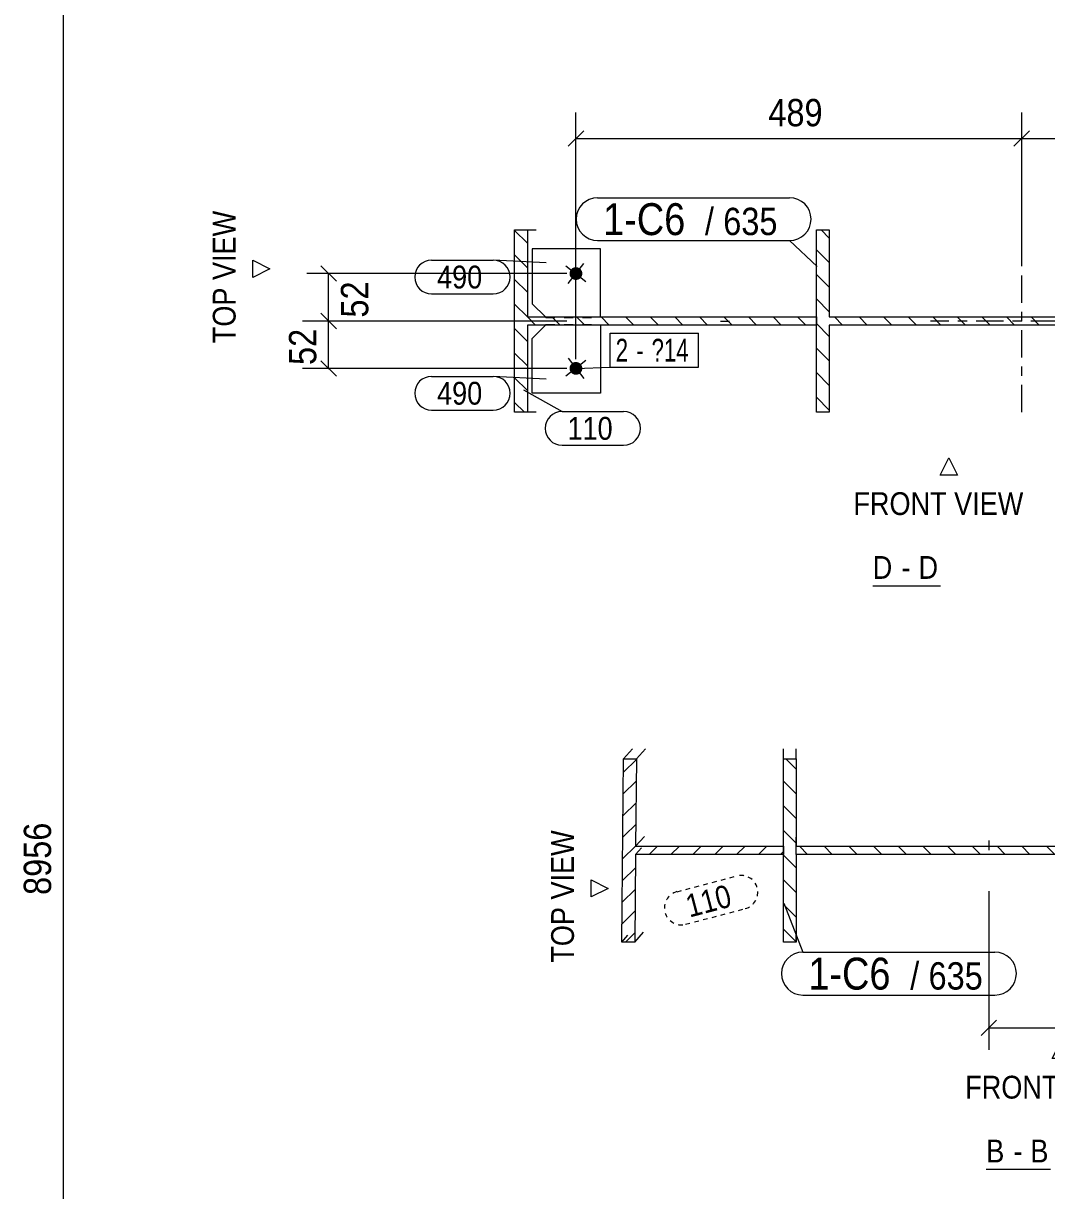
# Model space of a CAD drawing. Header units: millimetres. Extents: x 2 to 579, y 1 to 825.
# Drawn here: x 390.9 to 503.1, y 347.1 to 475.1 of the extents above; entities that cross this region are included whole.
import ezdxf

# ---------------------------------------------------------------- set-up
doc = ezdxf.new("R2010")
doc.units = ezdxf.units.MM
for name, pattern in [('XKITLINE00', [0]), ('XKITLINE01', [4, 1, -1, 1, -1]), ('XKITLINE03', [6, 3, -1, 1, -1]), ('XKITLINE04', [3, 0.5, -0.5, 0.5, -0.5, 0.5, -0.5])]:
    doc.linetypes.add(name, pattern=pattern)
for name, color, linetype, lineweight in [('Bolt', 3, 'Continuous', 0), ('BoltMark', 7, 'Continuous', 0), ('Dimensions', 7, 'Continuous', 0), ('OtherObjectType', 7, 'Continuous', 0), ('Part', 2, 'Continuous', 0), ('PartMark', 7, 'Continuous', 0)]:
    doc.layers.add(name, color=color, linetype=linetype, lineweight=lineweight)
doc.styles.add('ARIAL', font='ARIAL.TTF')
doc.styles.add('ARIAL_NARROW', font='ARIALN.TTF')

# ---------------------------------------------------------------- blocks, each defined once
blk = doc.blocks.new('*A1')
at = {"layer": 'Part', "color": 7, "linetype": 'XKITLINE00', "lineweight": 0}
for p, q in [((479.26, 451.56), (478.36, 452.46)), ((522.86, 451.06), (521.46, 452.46)), ((479.26, 448.87), (477.86, 450.27)), ((522.86, 448.37), (521.46, 449.77)), ((479.26, 446.17), (477.86, 447.57)), ((522.86, 445.68), (521.46, 447.08)), ((479.26, 443.48), (477.86, 444.88)), ((522.86, 442.98), (521.46, 444.38)), ((480.72, 442.01), (479.82, 442.91)), ((483.42, 442.01), (482.52, 442.91)), ((486.11, 442.01), (485.21, 442.91)), ((488.81, 442.01), (487.91, 442.91)), ((491.5, 442.01), (490.6, 442.91)), ((494.19, 442.01), (493.29, 442.91)), ((496.89, 442.01), (495.99, 442.91)), ((499.58, 442.01), (498.68, 442.91)), ((502.28, 442.01), (501.38, 442.91)), ((504.97, 442.01), (504.07, 442.91)), ((507.66, 442.01), (506.76, 442.91)), ((510.36, 442.01), (509.46, 442.91)), ((513.05, 442.01), (512.15, 442.91)), ((515.75, 442.01), (514.85, 442.91)), ((518.44, 442.01), (517.54, 442.91)), ((521.13, 442.01), (520.23, 442.91)), ((479.26, 440.78), (477.86, 442.18)), ((522.86, 440.29), (521.46, 441.69)), ((479.26, 438.09), (477.86, 439.49)), ((522.86, 437.59), (521.46, 438.99)), ((479.26, 435.4), (477.86, 436.8)), ((522.86, 434.9), (521.46, 436.3)), ((479.26, 432.7), (477.86, 434.1)), ((522.6, 432.46), (521.46, 433.61))]:
    blk.add_line(p, q, dxfattribs=at)
blk = doc.blocks.new('*A2')
at = {"layer": 'Part', "color": 7, "linetype": 'XKITLINE00', "lineweight": 0}
for p, q in [((446.15, 451), (444.74, 452.4)), ((446.15, 448.3), (444.74, 449.71)), ((446.15, 445.61), (444.74, 447.02)), ((446.15, 442.91), (444.74, 444.32)), ((447.05, 442.01), (446.15, 442.91)), ((449.74, 442.01), (448.84, 442.91)), ((452.44, 442.01), (451.54, 442.91)), ((455.13, 442.01), (454.23, 442.91)), ((457.82, 442.01), (456.92, 442.91)), ((460.52, 442.01), (459.62, 442.91)), ((463.21, 442.01), (462.31, 442.91)), ((465.91, 442.01), (465.01, 442.91)), ((468.6, 442.01), (467.7, 442.91)), ((471.29, 442.01), (470.39, 442.91)), ((473.99, 442.01), (473.09, 442.91)), ((476.68, 442.01), (475.78, 442.91)), ((444.8, 441.57), (444.74, 441.63)), ((446.15, 440.22), (444.8, 441.57)), ((446.15, 437.53), (444.74, 438.93)), ((446.15, 434.83), (444.74, 436.24)), ((445.82, 432.46), (444.74, 433.54))]:
    blk.add_line(p, q, dxfattribs=at)
blk = doc.blocks.new('*A5')
at = {"layer": 'Part', "color": 7, "linetype": 'XKITLINE00', "lineweight": 0}
for p, q in [((475.64, 393.33), (474.5, 394.47)), ((519.24, 393.07), (517.84, 394.47)), ((517.84, 394.47), (517.84, 394.47)), ((475.64, 390.62), (474.24, 392.02)), ((519.24, 390.37), (517.84, 391.77)), ((475.64, 387.91), (474.24, 389.31)), ((519.24, 387.66), (517.84, 389.06)), ((475.64, 385.2), (474.24, 386.6)), ((519.24, 384.95), (517.84, 386.35)), ((476.88, 383.97), (475.98, 384.87)), ((479.59, 383.97), (478.69, 384.87)), ((482.3, 383.97), (481.39, 384.87)), ((485.01, 383.97), (484.1, 384.87)), ((487.72, 383.97), (486.81, 384.87)), ((490.43, 383.97), (489.52, 384.87)), ((493.14, 383.97), (492.23, 384.87)), ((495.84, 383.97), (494.94, 384.87)), ((498.55, 383.97), (497.65, 384.87)), ((501.26, 383.97), (500.36, 384.87)), ((503.97, 383.97), (503.07, 384.87)), ((506.68, 383.97), (505.78, 384.87)), ((509.39, 383.97), (508.48, 384.87)), ((512.1, 383.97), (511.19, 384.87)), ((514.81, 383.97), (513.9, 384.87)), ((517.52, 383.97), (516.61, 384.87)), ((475.64, 382.49), (474.24, 383.89)), ((519.24, 382.24), (517.84, 383.64)), ((475.64, 379.79), (474.24, 381.19)), ((519.24, 379.53), (517.84, 380.93)), ((475.64, 377.08), (474.24, 378.48)), ((519.24, 376.82), (517.84, 378.22)), ((475.64, 374.37), (474.24, 375.77)), ((518.99, 374.36), (517.84, 375.51))]:
    blk.add_line(p, q, dxfattribs=at)
blk = doc.blocks.new('*A6')
at = {"layer": 'Part', "color": 7, "linetype": 'XKITLINE00', "lineweight": 0}
for p, q in [((458.12, 394.37), (456.7, 392.98)), ((458.09, 392), (456.67, 390.61)), ((458.07, 389.62), (456.65, 388.23)), ((458.05, 387.25), (456.85, 386.07)), ((456.85, 386.07), (456.63, 385.86)), ((458.02, 384.87), (456.6, 383.48)), ((458.02, 384.87), (458.02, 384.87)), ((460.42, 384.87), (459.5, 383.97)), ((462.82, 384.87), (461.9, 383.97)), ((465.22, 384.87), (464.3, 383.97)), ((467.62, 384.87), (466.7, 383.97)), ((470.02, 384.87), (469.1, 383.97)), ((472.42, 384.87), (471.5, 383.97)), ((474.25, 384.31), (473.9, 383.97)), ((458, 382.5), (456.58, 381.1)), ((457.98, 380.12), (456.56, 378.73)), ((457.95, 377.75), (456.53, 376.35)), ((457.93, 375.37), (456.9, 374.36))]:
    blk.add_line(p, q, dxfattribs=at)
blk = doc.blocks.new('*A83')
at = {"layer": 'Bolt'}
blk.add_hatch(color=3, dxfattribs=at).paths.add_polyline_path([(452.05, 437.67), (452.07, 437.64), (452.09, 437.61), (452.1, 437.58), (452.12, 437.55), (452.13, 437.52), (452.14, 437.48), (452.15, 437.45), (452.16, 437.42), (452.17, 437.38), (452.17, 437.35), (452.17, 437.32), (452.18, 437.28), (452.18, 437.25), (452.17, 437.21), (452.17, 437.18), (452.17, 437.14), (452.16, 437.11), (452.15, 437.08), (452.14, 437.04), (452.13, 437.01), (452.12, 436.98), (452.1, 436.95), (452.08, 436.92), (452.07, 436.89), (452.05, 436.86), (452.03, 436.83), (452.01, 436.81), (451.98, 436.78), (451.96, 436.76), (451.93, 436.73), (451.91, 436.71), (451.88, 436.69), (451.85, 436.67), (451.82, 436.66), (451.79, 436.64), (451.76, 436.62), (451.73, 436.61), (451.69, 436.6), (451.66, 436.59), (451.63, 436.58), (451.59, 436.57), (451.56, 436.57), (451.53, 436.57), (451.49, 436.57), (451.46, 436.57), (451.42, 436.57), (451.39, 436.57), (451.36, 436.58), (451.32, 436.58), (451.29, 436.59), (451.26, 436.6), (451.22, 436.61), (451.19, 436.63), (451.16, 436.64), (451.13, 436.66), (451.1, 436.67), (451.07, 436.69), (451.04, 436.71), (451.02, 436.74), (450.99, 436.76), (450.97, 436.78), (450.95, 436.81), (450.92, 436.84), (450.9, 436.86), (450.88, 436.89), (450.87, 436.92), (450.85, 436.95), (450.84, 436.98), (450.82, 437.01), (450.81, 437.05), (450.8, 437.08), (450.79, 437.11), (450.79, 437.15), (450.78, 437.18), (450.78, 437.21), (450.78, 437.25), (450.78, 437.28), (450.78, 437.32), (450.78, 437.35), (450.79, 437.39), (450.79, 437.42), (450.8, 437.45), (450.81, 437.49), (450.82, 437.52), (450.84, 437.55), (450.85, 437.58), (450.87, 437.61), (450.89, 437.64), (450.9, 437.67), (450.93, 437.7), (450.95, 437.72), (450.97, 437.75), (450.99, 437.77), (451.02, 437.8), (451.05, 437.82), (451.07, 437.84), (451.1, 437.86), (451.13, 437.87), (451.16, 437.89), (451.19, 437.91), (451.23, 437.92), (451.26, 437.93), (451.29, 437.94), (451.32, 437.95), (451.36, 437.95), (451.39, 437.96), (451.43, 437.96), (451.46, 437.96), (451.49, 437.96), (451.53, 437.96), (451.56, 437.96), (451.6, 437.95), (451.63, 437.95), (451.66, 437.94), (451.7, 437.93), (451.73, 437.92), (451.76, 437.9), (451.79, 437.89), (451.82, 437.87), (451.85, 437.86), (451.88, 437.84), (451.91, 437.82), (451.93, 437.79), (451.96, 437.77), (451.98, 437.75), (452.01, 437.72), (452.03, 437.69)], flags=17)
at = {"layer": 'Bolt', "color": 3, "linetype": 'XKITLINE00', "lineweight": 0}
for p, q in [((452.58, 438.12), (450.37, 436.41)), ((450.62, 438.37), (452.34, 436.16))]:
    blk.add_line(p, q, dxfattribs=at)
blk = doc.blocks.new('*A84')
at = {"layer": 'Bolt'}
blk.add_hatch(color=3, dxfattribs=at).paths.add_polyline_path([(450.95, 448.12), (450.97, 448.15), (450.99, 448.17), (451.02, 448.19), (451.04, 448.22), (451.07, 448.24), (451.1, 448.26), (451.13, 448.27), (451.16, 448.29), (451.19, 448.3), (451.22, 448.32), (451.26, 448.33), (451.29, 448.34), (451.32, 448.35), (451.36, 448.35), (451.39, 448.36), (451.42, 448.36), (451.46, 448.36), (451.49, 448.36), (451.53, 448.36), (451.56, 448.36), (451.59, 448.35), (451.63, 448.35), (451.66, 448.34), (451.69, 448.33), (451.73, 448.32), (451.76, 448.31), (451.79, 448.29), (451.82, 448.27), (451.85, 448.26), (451.88, 448.24), (451.91, 448.22), (451.93, 448.2), (451.96, 448.17), (451.98, 448.15), (452.01, 448.12), (452.03, 448.1), (452.05, 448.07), (452.07, 448.04), (452.08, 448.01), (452.1, 447.98), (452.12, 447.95), (452.13, 447.92), (452.14, 447.89), (452.15, 447.85), (452.16, 447.82), (452.17, 447.79), (452.17, 447.75), (452.17, 447.72), (452.18, 447.68), (452.18, 447.65), (452.17, 447.61), (452.17, 447.58), (452.17, 447.55), (452.16, 447.51), (452.15, 447.48), (452.14, 447.45), (452.13, 447.41), (452.12, 447.38), (452.1, 447.35), (452.09, 447.32), (452.07, 447.29), (452.05, 447.26), (452.03, 447.24), (452.01, 447.21), (451.98, 447.18), (451.96, 447.16), (451.93, 447.14), (451.91, 447.11), (451.88, 447.09), (451.85, 447.07), (451.82, 447.06), (451.79, 447.04), (451.76, 447.03), (451.73, 447.01), (451.7, 447), (451.66, 446.99), (451.63, 446.98), (451.6, 446.98), (451.56, 446.97), (451.53, 446.97), (451.49, 446.97), (451.46, 446.97), (451.43, 446.97), (451.39, 446.97), (451.36, 446.97), (451.32, 446.98), (451.29, 446.99), (451.26, 447), (451.23, 447.01), (451.19, 447.02), (451.16, 447.04), (451.13, 447.06), (451.1, 447.07), (451.07, 447.09), (451.05, 447.11), (451.02, 447.13), (450.99, 447.16), (450.97, 447.18), (450.95, 447.21), (450.93, 447.23), (450.9, 447.26), (450.89, 447.29), (450.87, 447.32), (450.85, 447.35), (450.84, 447.38), (450.82, 447.41), (450.81, 447.44), (450.8, 447.48), (450.79, 447.51), (450.79, 447.54), (450.78, 447.58), (450.78, 447.61), (450.78, 447.65), (450.78, 447.68), (450.78, 447.72), (450.78, 447.75), (450.79, 447.78), (450.79, 447.82), (450.8, 447.85), (450.81, 447.88), (450.82, 447.92), (450.84, 447.95), (450.85, 447.98), (450.87, 448.01), (450.88, 448.04), (450.9, 448.07), (450.92, 448.09)], flags=17)
at = {"layer": 'Bolt', "color": 3, "linetype": 'XKITLINE00', "lineweight": 0}
for p, q in [((450.37, 448.52), (452.58, 446.81)), ((450.62, 446.56), (452.34, 448.77))]:
    blk.add_line(p, q, dxfattribs=at)
blk = doc.blocks.new('*A86')
at = {"layer": 'Part', "color": 2, "linetype": 'XKITLINE00', "lineweight": 0}
for p, q in [((477.86, 432.46), (477.86, 452.46)), ((477.86, 452.46), (479.26, 452.46)), ((479.26, 452.46), (479.26, 442.91)), ((521.46, 452.46), (522.86, 452.46)), ((521.46, 442.91), (521.46, 452.46)), ((522.86, 452.46), (522.86, 432.46)), ((479.26, 442.91), (521.46, 442.91)), ((521.46, 442.01), (479.26, 442.01)), ((479.26, 442.01), (479.26, 432.46)), ((521.46, 432.46), (521.46, 442.01)), ((479.26, 432.46), (477.86, 432.46)), ((522.86, 432.46), (521.46, 432.46))]:
    blk.add_line(p, q, dxfattribs=at)
at = {"layer": 'Part', "color": 7, "linetype": 'XKITLINE03', "lineweight": 0}
for p, q in [((500.36, 432.46), (500.36, 452.46)), ((510.36, 442.46), (490.36, 442.46))]:
    blk.add_line(p, q, dxfattribs=at)
blk = doc.blocks.new('*A87')
at = {"layer": 'Part', "color": 2, "linetype": 'XKITLINE00', "lineweight": 0}
for p, q in [((444.74, 432.46), (444.74, 452.46)), ((444.74, 452.46), (447.11, 452.46)), ((446.15, 452.46), (446.15, 442.91)), ((446.15, 442.91), (477.86, 442.91)), ((477.86, 442.91), (477.86, 442.01)), ((477.86, 442.01), (446.15, 442.01)), ((446.15, 442.01), (446.15, 432.46)), ((447.11, 432.46), (444.74, 432.46))]:
    blk.add_line(p, q, dxfattribs=at)
at = {"layer": 'Part', "color": 7, "linetype": 'XKITLINE03', "lineweight": 0}
blk.add_line((467.34, 442.46), (468.3, 442.46), dxfattribs=at)
blk = doc.blocks.new('*A88')
at = {"layer": 'Part', "color": 2, "linetype": 'XKITLINE00', "lineweight": 0}
for p, q in [((446.68, 440.56), (448.13, 442.01)), ((454.18, 442.01), (454.18, 434.56)), ((446.68, 434.56), (446.68, 440.56)), ((454.18, 434.56), (446.68, 434.56))]:
    blk.add_line(p, q, dxfattribs=at)
at = {"layer": 'Part', "color": 7, "linetype": 'XKITLINE01', "lineweight": 0}
for p, q in [((448.18, 442.06), (448.13, 442.01)), ((448.13, 442.01), (448.18, 442.06)), ((448.18, 442.06), (454.18, 442.06)), ((454.18, 442.06), (454.18, 442.01)), ((454.18, 442.01), (454.18, 442.06))]:
    blk.add_line(p, q, dxfattribs=at)
blk = doc.blocks.new('*A89')
at = {"layer": 'Part', "color": 2, "linetype": 'XKITLINE00', "lineweight": 0}
for p, q in [((446.68, 450.36), (446.68, 444.36)), ((454.18, 450.36), (446.68, 450.36)), ((454.18, 442.91), (454.18, 450.36)), ((448.13, 442.91), (446.68, 444.36))]:
    blk.add_line(p, q, dxfattribs=at)
at = {"layer": 'Part', "color": 7, "linetype": 'XKITLINE01', "lineweight": 0}
for p, q in [((448.18, 442.86), (448.13, 442.91)), ((448.13, 442.91), (448.18, 442.86)), ((454.18, 442.86), (454.18, 442.91)), ((454.18, 442.86), (454.18, 442.91)), ((448.18, 442.86), (454.18, 442.86))]:
    blk.add_line(p, q, dxfattribs=at)
blk = doc.blocks.new('*A98')
at = {"layer": 'Part', "color": 2, "linetype": 'XKITLINE00', "lineweight": 0}
for p, q in [((474.24, 394.47), (474.24, 395.54)), ((475.64, 394.47), (475.64, 395.54)), ((517.84, 394.47), (517.84, 395.54)), ((519.24, 394.47), (519.24, 395.54)), ((474.24, 374.36), (474.24, 394.47)), ((474.24, 394.47), (475.64, 394.47)), ((475.64, 394.47), (475.64, 384.87)), ((517.84, 394.47), (519.24, 394.47)), ((517.84, 384.87), (517.84, 394.47)), ((519.24, 394.47), (519.24, 374.36)), ((475.64, 384.87), (517.84, 384.87)), ((517.84, 383.97), (475.64, 383.97)), ((475.64, 383.97), (475.64, 374.36)), ((517.84, 374.36), (517.84, 383.97)), ((475.64, 374.36), (474.24, 374.36)), ((519.24, 374.36), (517.84, 374.36))]:
    blk.add_line(p, q, dxfattribs=at)
at = {"layer": 'Part', "color": 7, "linetype": 'XKITLINE01', "lineweight": 0}
for p, q in [((475.64, 384.87), (475.64, 385.94)), ((517.84, 384.87), (517.84, 385.94)), ((475.64, 383.97), (475.64, 385.04)), ((517.84, 383.97), (517.84, 385.04)), ((474.24, 374.36), (474.24, 375.43)), ((475.64, 374.36), (475.64, 375.43)), ((517.84, 374.36), (517.84, 375.43)), ((519.24, 374.36), (519.24, 375.43))]:
    blk.add_line(p, q, dxfattribs=at)
at = {"layer": 'Part', "color": 7, "linetype": 'XKITLINE03', "lineweight": 0}
blk.add_line((496.74, 385.49), (496.74, 384.42), dxfattribs=at)
blk = doc.blocks.new('*A99')
at = {"layer": 'Part', "color": 2, "linetype": 'XKITLINE00', "lineweight": 0}
for p, q in [((456.71, 394.47), (457.68, 395.54)), ((458.12, 394.47), (459.09, 395.54)), ((456.51, 374.36), (456.71, 394.47)), ((456.71, 394.47), (458.12, 394.47)), ((458.12, 394.47), (458.02, 384.87)), ((458.02, 384.87), (458.99, 385.94)), ((458.02, 384.87), (474.25, 384.87)), ((474.25, 384.87), (474.24, 383.97)), ((458.01, 383.97), (457.92, 374.36)), ((474.24, 383.97), (458.01, 383.97)), ((457.92, 374.36), (458.89, 375.43)), ((457.92, 374.36), (456.51, 374.36))]:
    blk.add_line(p, q, dxfattribs=at)
at = {"layer": 'Part', "color": 7, "linetype": 'XKITLINE01', "lineweight": 0}
for p, q in [((474.25, 384.87), (474.25, 385.94)), ((458.01, 383.97), (458.98, 385.04)), ((474.24, 383.97), (474.24, 385.04)), ((456.51, 374.36), (457.48, 375.43))]:
    blk.add_line(p, q, dxfattribs=at)
blk = doc.blocks.new('*A161')
at = {"layer": 'Dimensions', "color": 7, "linetype": 'XKITLINE00', "lineweight": 0}
blk.add_line((395.28, 98.59), (395.28, 669.37), dxfattribs=at)
at = {"layer": 'Dimensions', "color": 3, "style": 'ARIAL', "width": 0.85}
blk.add_text('8956', height=3, rotation=90.0002, dxfattribs=at).set_placement((393.93, 379.53))
blk = doc.blocks.new('*A241')
at = {"layer": 'Dimensions', "color": 7, "linetype": 'XKITLINE00', "lineweight": 0}
for p, q in [((451.48, 438.26), (451.48, 465.31)), ((500.36, 448.66), (500.36, 465.31)), ((452.33, 463.31), (450.63, 461.62)), ((451.48, 462.46), (500.36, 462.46)), ((501.21, 463.31), (499.51, 461.62))]:
    blk.add_line(p, q, dxfattribs=at)
at = {"layer": 'Dimensions', "color": 3}
for p in [(451.48, 462.46), (500.36, 462.46)]:
    blk.add_point(p, dxfattribs=at)
at = {"layer": 'Dimensions', "color": 3, "style": 'ARIAL', "width": 0.85}
blk.add_text('489', height=3, dxfattribs=at).set_placement((472.58, 463.81))
blk = doc.blocks.new('*A242')
at = {"layer": 'Dimensions', "color": 7, "linetype": 'XKITLINE00', "lineweight": 0}
for p, q in [((500.36, 448.66), (500.36, 465.31)), ((528.46, 447.46), (528.46, 465.31)), ((501.21, 463.31), (499.51, 461.62)), ((500.36, 462.46), (528.46, 462.46)), ((529.31, 463.31), (527.61, 461.62))]:
    blk.add_line(p, q, dxfattribs=at)
at = {"layer": 'Dimensions', "color": 3}
for p in [(500.36, 462.46), (528.46, 462.46)]:
    blk.add_point(p, dxfattribs=at)
at = {"layer": 'Dimensions', "color": 3, "style": 'ARIAL', "width": 0.85}
blk.add_text('281', height=3, dxfattribs=at).set_placement((511.07, 463.81))
blk = doc.blocks.new('*A244')
at = {"layer": 'Dimensions', "color": 7, "linetype": 'XKITLINE00', "lineweight": 0}
for p, q in [((423.51, 443.31), (425.21, 441.62)), ((450.48, 442.46), (421.51, 442.46)), ((424.36, 437.26), (424.36, 442.46)), ((423.51, 438.11), (425.21, 436.42)), ((450.48, 437.26), (421.51, 437.26))]:
    blk.add_line(p, q, dxfattribs=at)
at = {"layer": 'Dimensions', "color": 3}
for p in [(424.36, 442.46), (424.36, 437.26)]:
    blk.add_point(p, dxfattribs=at)
at = {"layer": 'Dimensions', "color": 3, "style": 'ARIAL', "width": 0.85}
blk.add_text('52', height=3, rotation=90.0002, dxfattribs=at).set_placement((423.01, 437.64))
blk = doc.blocks.new('*A245')
at = {"layer": 'Dimensions', "color": 7, "linetype": 'XKITLINE00', "lineweight": 0}
for p, q in [((423.51, 448.51), (425.21, 446.82)), ((450.48, 447.66), (421.96, 447.66)), ((424.36, 442.46), (424.36, 447.66)), ((423.51, 443.31), (425.21, 441.62)), ((450.48, 442.46), (421.96, 442.46))]:
    blk.add_line(p, q, dxfattribs=at)
at = {"layer": 'Dimensions', "color": 3}
for p in [(424.36, 447.66), (424.36, 442.46)]:
    blk.add_point(p, dxfattribs=at)
at = {"layer": 'Dimensions', "color": 3, "style": 'ARIAL', "width": 0.85}
blk.add_text('52', height=3, rotation=90.0002, dxfattribs=at).set_placement((428.71, 442.84))
blk = doc.blocks.new('*A250')
at = {"layer": 'BoltMark', "color": 7, "linetype": 'XKITLINE00', "lineweight": 0}
for p, q in [((455.24, 441.11), (464.93, 441.11)), ((455.24, 437.41), (455.24, 441.11)), ((464.93, 437.41), (464.93, 441.11)), ((451.48, 437.26), (455.24, 437.41)), ((455.24, 437.41), (464.93, 437.41))]:
    blk.add_line(p, q, dxfattribs=at)
at = {"layer": 'BoltMark', "color": 3, "style": 'ARIAL_NARROW', "width": 0.85}
for s, p in [('2', (455.84, 438.01)), ('?14', (459.77, 438.01)), ('-', (458.11, 438.01))]:
    blk.add_text(s, height=2.5, dxfattribs=at).set_placement(p)
blk = doc.blocks.new('*A253')
at = {"layer": 'PartMark', "color": 7, "linetype": 'XKITLINE00', "lineweight": 0}
for p, q in [((435.65, 449.13), (442.41, 449.13)), ((448.21, 448.84), (442.41, 449.13)), ((435.65, 445.43), (442.41, 445.43))]:
    blk.add_line(p, q, dxfattribs=at)
for centre, start, end in [((435.65, 447.28), 90, 270), ((442.41, 447.28), 270, 90)]:
    blk.add_arc(centre, 1.85, start, end, dxfattribs=at)
at = {"layer": 'PartMark', "color": 3, "style": 'ARIAL', "width": 0.85}
blk.add_text('490', height=2.5, dxfattribs=at).set_placement((436.25, 446.03))
blk = doc.blocks.new('*A254')
at = {"layer": 'PartMark', "color": 7, "linetype": 'XKITLINE00', "lineweight": 0}
for p, q in [((435.65, 436.39), (442.41, 436.39)), ((448.21, 436.09), (442.41, 436.39)), ((435.65, 432.69), (442.41, 432.69))]:
    blk.add_line(p, q, dxfattribs=at)
for centre, start, end in [((435.65, 434.54), 90, 270), ((442.41, 434.54), 270, 90)]:
    blk.add_arc(centre, 1.85, start, end, dxfattribs=at)
at = {"layer": 'PartMark', "color": 3, "style": 'ARIAL', "width": 0.85}
blk.add_text('490', height=2.5, dxfattribs=at).set_placement((436.25, 433.29))
blk = doc.blocks.new('*A255')
at = {"layer": 'PartMark', "color": 7, "linetype": 'XKITLINE00', "lineweight": 0}
for p, q in [((445.71, 434.93), (449.95, 432.54)), ((449.95, 432.54), (456.71, 432.54)), ((449.95, 428.84), (456.71, 428.84))]:
    blk.add_line(p, q, dxfattribs=at)
for centre, start, end in [((449.95, 430.69), 90, 270), ((456.71, 430.69), 270, 90)]:
    blk.add_arc(centre, 1.85, start, end, dxfattribs=at)
at = {"layer": 'PartMark', "color": 3, "style": 'ARIAL', "width": 0.85}
blk.add_text('110', height=2.5, dxfattribs=at).set_placement((450.55, 429.44))
blk = doc.blocks.new('*A256')
at = {"layer": 'PartMark', "color": 7, "linetype": 'XKITLINE00', "lineweight": 0}
for p, q in [((453.86, 455.98), (474.91, 455.98)), ((453.86, 451.28), (474.91, 451.28)), ((477.91, 448.44), (474.91, 451.28))]:
    blk.add_line(p, q, dxfattribs=at)
for centre, start, end in [((453.86, 453.63), 90, 270), ((474.91, 453.63), 270, 90)]:
    blk.add_arc(centre, 2.35, start, end, dxfattribs=at)
at = {"layer": 'PartMark', "color": 1, "style": 'ARIAL', "width": 0.85}
blk.add_text('1-C6', height=3.5, dxfattribs=at).set_placement((454.46, 451.88))
at = {"layer": 'PartMark', "color": 3, "style": 'ARIAL', "width": 0.85}
for s, p in [('/', (465.62, 451.88)), ('635', (467.63, 451.88))]:
    blk.add_text(s, height=3, dxfattribs=at).set_placement(p)
blk = doc.blocks.new('*A257')
at = {"layer": 'OtherObjectType', "color": 7, "linetype": 'XKITLINE00', "lineweight": 0}
for p, q in [((416.04, 447.24), (416.04, 449.12)), ((416.04, 449.12), (417.91, 448.18)), ((417.91, 448.18), (416.04, 447.24)), ((417.91, 448.18), (417.91, 448.18)), ((491.42, 425.57), (492.36, 427.44)), ((492.36, 427.44), (493.3, 425.57)), ((492.36, 427.44), (492.36, 427.44)), ((493.3, 425.57), (491.42, 425.57)), ((484.02, 413.44), (491.45, 413.44))]:
    blk.add_line(p, q, dxfattribs=at)
at = {"layer": 'OtherObjectType', "color": 7, "style": 'ARIAL', "width": 0.85}
blk.add_text('TOP VIEW', height=2.5, rotation=90, dxfattribs=at).set_placement((414.16, 440.03))
for s, p in [('FRONT VIEW', (481.9, 421.19)), ('D', (484.02, 414.19)), ('D', (489.04, 414.19)), ('-', (487.18, 414.19))]:
    blk.add_text(s, height=2.5, dxfattribs=at).set_placement(p)
blk = doc.blocks.new('*A269')
at = {"layer": 'Dimensions', "color": 7, "linetype": 'XKITLINE00', "lineweight": 0}
for p, q in [((496.74, 379.93), (496.74, 362.55)), ((524.84, 379.93), (524.84, 362.55)), ((497.59, 365.8), (495.9, 364.11)), ((496.74, 364.95), (524.84, 364.95)), ((525.69, 365.8), (524, 364.11))]:
    blk.add_line(p, q, dxfattribs=at)
at = {"layer": 'Dimensions', "color": 3}
for p in [(496.74, 364.95), (524.84, 364.95)]:
    blk.add_point(p, dxfattribs=at)
at = {"layer": 'Dimensions', "color": 3, "style": 'ARIAL', "width": 0.85}
blk.add_text('281', height=3, dxfattribs=at).set_placement((507.46, 366.3))
blk = doc.blocks.new('*A274')
at = {"layer": 'PartMark', "color": 7, "linetype": 'XKITLINE04', "lineweight": 0}
for p, q in [((462.56, 379.88), (469.1, 381.61)), ((463.5, 376.31), (470.04, 378.03))]:
    blk.add_line(p, q, dxfattribs=at)
for centre, start, end in [((469.57, 379.82), 284.7464, 104.7464), ((463.03, 378.1), 104.7464, 284.7464)]:
    blk.add_arc(centre, 1.85, start, end, dxfattribs=at)
at = {"layer": 'PartMark', "color": 3, "style": 'ARIAL', "width": 0.85}
blk.add_text('110', height=2.5, rotation=14.7479, dxfattribs=at).set_placement((463.93, 377.04))
blk = doc.blocks.new('*A275')
at = {"layer": 'PartMark', "color": 7, "linetype": 'XKITLINE00', "lineweight": 0}
for p, q in [((474.29, 378.63), (476.36, 373.25)), ((476.36, 373.25), (497.42, 373.25)), ((476.36, 368.55), (497.42, 368.55))]:
    blk.add_line(p, q, dxfattribs=at)
for centre, start, end in [((476.36, 370.9), 90, 270), ((497.42, 370.9), 270, 90)]:
    blk.add_arc(centre, 2.35, start, end, dxfattribs=at)
at = {"layer": 'PartMark', "color": 1, "style": 'ARIAL', "width": 0.85}
blk.add_text('1-C6', height=3.5, dxfattribs=at).set_placement((476.96, 369.15))
at = {"layer": 'PartMark', "color": 3, "style": 'ARIAL', "width": 0.85}
for s, p in [('/', (488.13, 369.15)), ('635', (490.14, 369.15))]:
    blk.add_text(s, height=3, dxfattribs=at).set_placement(p)
blk = doc.blocks.new('*A276')
at = {"layer": 'OtherObjectType', "color": 7, "linetype": 'XKITLINE00', "lineweight": 0}
for p, q in [((453.14, 379.31), (453.14, 381.19)), ((453.14, 381.19), (455.01, 380.25)), ((455.01, 380.25), (453.14, 379.31)), ((455.01, 380.25), (455.01, 380.25)), ((503.69, 361.58), (504.63, 363.45)), ((504.63, 363.45), (505.57, 361.58)), ((504.63, 363.45), (504.63, 363.45)), ((505.57, 361.58), (503.69, 361.58)), ((496.47, 349.45), (503.53, 349.45))]:
    blk.add_line(p, q, dxfattribs=at)
at = {"layer": 'OtherObjectType', "color": 7, "style": 'ARIAL', "width": 0.85}
blk.add_text('TOP VIEW', height=2.5, rotation=90, dxfattribs=at).set_placement((451.26, 372.1))
for s, p in [('FRONT VIEW', (494.16, 357.2)), ('B', (496.47, 350.2)), ('B', (501.31, 350.2)), ('-', (499.45, 350.2))]:
    blk.add_text(s, height=2.5, dxfattribs=at).set_placement(p)

msp = doc.modelspace()

# ---------------------------------------------------------------- block references
at = {"lineweight": 0}
for name in ['*A161', '*A241', '*A242', '*A256', '*A87', '*A2', '*A1', '*A86', '*A89', '*A245', '*A253', '*A84', '*A244', '*A88', '*A250', '*A83', '*A254', '*A255', '*A99', '*A98', '*A6', '*A5', '*A274', '*A269', '*A275']:
    msp.add_blockref(name, (0, 0), dxfattribs=at)
at = {"layer": 'OtherObjectType', "lineweight": 0}
for name in ['*A257', '*A276']:
    msp.add_blockref(name, (0, 0), dxfattribs=at)

doc.saveas('drawing.dxf')
